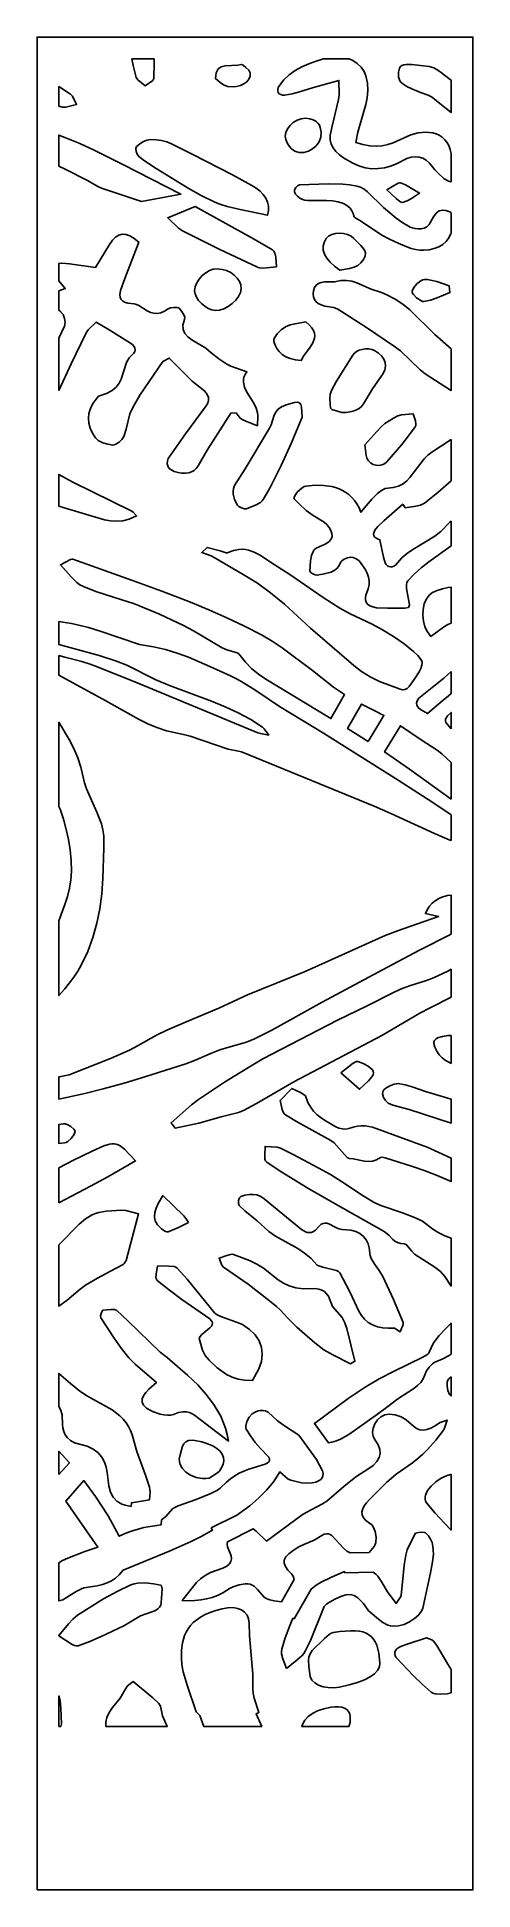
# Model space of a CAD drawing. Extents: x 0 to 400, y 0 to 1700.
import ezdxf

# ---------------------------------------------------------------- set-up
doc = ezdxf.new("R2010")
doc.units = 0
doc.layers.add('CUT', color=1, linetype='Continuous')
doc.layers.add('OUTLINE', color=7, linetype='Continuous')

msp = doc.modelspace()

# ---------------------------------------------------------------- linework, layer by layer
at = {"layer": 'CUT'}
for points in [[(92.33, 1660.89), (91.05, 1662.86), (88.22, 1673.96), (87.04, 1680), (107.43, 1680), (107.5, 1676.8), (107.1, 1662.02), (106.18, 1660.24), (99.31, 1655.38)], [(167.59, 1671.88), (169.09, 1672.74), (172.56, 1673.73), (184.15, 1674.27), (187.47, 1674.96), (189.01, 1674.24), (191.68, 1672.19), (194.28, 1669.57), (195.61, 1667.15), (195.51, 1664.19), (194.42, 1661.46), (192.49, 1659.04), (189.83, 1657.02), (186.6, 1655.49), (182.91, 1654.53), (178.9, 1654.24), (174.7, 1654.71), (171.19, 1656.08), (168.14, 1658.18), (163.89, 1661.84), (164.01, 1664.77), (164.47, 1667.19), (165.25, 1669.15), (166.3, 1670.7)], [(270.8, 1618.14), (276.74, 1642.79), (277.21, 1647.07), (276.96, 1660.19), (253.75, 1653.71), (240.75, 1649.6), (234.15, 1647.81), (227.35, 1646.72), (225.31, 1646.76), (223.62, 1647.21), (222.3, 1648.03), (221.39, 1649.16), (220.92, 1650.53), (220.91, 1652.11), (221.39, 1653.82), (222.4, 1655.63), (226.6, 1660.81), (231.47, 1665.33), (236.91, 1669.25), (242.86, 1672.62), (249.25, 1675.51), (256.01, 1677.97), (262.85, 1680), (286.54, 1680), (289.84, 1678.42), (293.89, 1675.6), (297.34, 1672.25), (300.03, 1668.49), (301.83, 1664.44), (303.35, 1657.55), (303.65, 1650.88), (302.99, 1644.38), (301.63, 1638), (294.31, 1612.76), (292.44, 1603.41), (299.06, 1601.32), (305.24, 1600.18), (311.05, 1599.89), (316.55, 1600.33), (321.79, 1601.42), (326.85, 1603.04), (343.06, 1610.27), (349.84, 1612.08), (356.64, 1612.73), (359.95, 1612.57), (363.14, 1612.06), (366.18, 1611.18), (369.04, 1609.91), (371.67, 1608.22), (374.03, 1606.1), (376.09, 1603.53), (377.81, 1600.48), (379.15, 1596.94), (380, 1593.24), (380, 1567.29), (379.79, 1567.28), (377.69, 1567.88), (375.46, 1568.89), (373.66, 1570.06), (367.78, 1575.3), (365.15, 1578.1), (360.13, 1584.43), (357.17, 1587.04), (353.99, 1588.87), (350.59, 1589.92), (346.99, 1590.19), (343.18, 1589.7), (339.19, 1588.44), (329.79, 1583.79), (324.38, 1581.67), (318.8, 1580.13), (313.07, 1579.28), (307.21, 1579.21), (301.24, 1579.99), (295.19, 1581.74), (289.08, 1584.52), (281.06, 1589.34), (277.41, 1592.06), (274.22, 1595.02), (271.64, 1598.25), (269.82, 1601.79), (268.91, 1605.65), (269.09, 1609.87)], [(332.97, 1659.79), (331.75, 1663.5), (331.64, 1667.75), (332.65, 1671.55), (333.56, 1672.99), (334.75, 1673.94), (336.64, 1674.6), (338.85, 1674.88), (343.95, 1674.69), (359.83, 1673.13), (364.07, 1671.74), (367.81, 1669.71), (371.24, 1667.24), (377.91, 1661.83), (380, 1660.36), (380, 1630.66), (361.85, 1645.05), (358.93, 1646.68), (351.86, 1649.02), (344, 1652.45), (339.47, 1654.63), (335.57, 1657.03), (334.06, 1658.35)], [(30.55, 1647.6), (32.51, 1645.74), (36.23, 1638.24), (26.28, 1635.63), (23.24, 1635.73), (20, 1636.51), (20, 1654.51)], [(260.78, 1612.78), (260.38, 1608.11), (258.79, 1603.89), (256.21, 1600.25), (252.87, 1597.33), (249, 1595.25), (244.82, 1594.15), (240.55, 1594.16), (238.45, 1594.63), (236.41, 1595.42), (233.61, 1597.35), (231.26, 1599.97), (229.41, 1602.94), (228.15, 1605.9), (227.67, 1609.18), (228.27, 1612.56), (229.81, 1615.87), (232.14, 1618.93), (235.1, 1621.59), (238.56, 1623.67), (242.36, 1625.01), (246.36, 1625.44), (250.34, 1625.05), (253.5, 1624.11), (255.94, 1622.73), (257.75, 1621.01), (259.04, 1619.05), (259.91, 1616.95)], [(39.12, 1602.21), (52.5, 1596.12), (78.83, 1583.16), (132.09, 1555.85), (95.89, 1549.27), (59.24, 1561.38), (55.84, 1562.86), (46.24, 1568.4), (25.74, 1578.81), (20, 1581.44), (20, 1610.06), (25.48, 1607.95)], [(123.38, 1602.07), (142.26, 1592.7), (179.28, 1573.65), (197.22, 1563.77), (201.14, 1561.28), (204.6, 1558.53), (207.52, 1555.5), (209.83, 1552.21), (211.45, 1548.66), (212.3, 1544.86), (212.32, 1540.81), (211.42, 1536.5), (186.53, 1541.68), (174.52, 1544.59), (168.75, 1546.37), (163.2, 1548.48), (150.67, 1554.48), (138.67, 1561.37), (109.42, 1579.4), (98.46, 1586.58), (93.39, 1590.46), (91.79, 1592.47), (90.8, 1595.06), (90.59, 1597.62), (91.33, 1599.52), (93.89, 1601.79), (97.1, 1603.8), (100.69, 1605.27), (104.37, 1605.93), (109.17, 1605.82), (114.16, 1605.09), (119.01, 1603.82)], [(349.66, 1523.96), (352.43, 1524.09), (355.13, 1524.73), (357.62, 1525.99), (359.79, 1527.95), (363.81, 1535.16), (366.33, 1538.39), (369.06, 1540.42), (372.03, 1541.28), (375.25, 1540.99), (378.75, 1539.55), (380, 1538.71), (380, 1520.26), (379.85, 1519.7), (378.02, 1515.87), (375.47, 1512.57), (372.29, 1509.82), (368.57, 1507.62), (364.41, 1505.98), (359.88, 1504.89), (355.08, 1504.38), (351.28, 1504.49), (347.36, 1505.1), (343.35, 1506.13), (339.29, 1507.5), (331.24, 1510.85), (323.54, 1514.46), (316.52, 1518.22), (296.7, 1531.33), (291.88, 1534.06), (291.11, 1535.06), (290.06, 1538.08), (288.74, 1540.67), (287.18, 1542.86), (285.41, 1544.68), (283.42, 1546.16), (281.26, 1547.35), (276.46, 1548.96), (271.17, 1549.77), (265.55, 1550.06), (248.48, 1550.11), (245.85, 1550.31), (243.53, 1550.95), (241.11, 1552.27), (238.88, 1553.99), (237.11, 1555.92), (236.1, 1557.89), (236.3, 1559.75), (237.44, 1561.85), (239.06, 1563.59), (240.69, 1564.33), (267.44, 1565.2), (280.63, 1564.91), (287.09, 1564.31), (293.44, 1563.29), (296.85, 1562.18), (300.07, 1560.36), (303.16, 1558), (318.07, 1543.61), (329.61, 1533.9), (335.67, 1529.42), (342.24, 1525.71), (344.44, 1524.87), (346.96, 1524.26)], [(332.51, 1566.28), (333.44, 1566.21), (338.06, 1564.33), (351.04, 1556.92), (343.47, 1551.83), (339.55, 1549.64), (335.31, 1548.33), (334.19, 1548.49), (332.84, 1549.22), (329.54, 1551.99), (321.09, 1559.97), (331.38, 1565.97)], [(216.04, 1504.72), (217.31, 1503.57), (218.18, 1502.01), (219.04, 1498.06), (219.88, 1489.28), (210.45, 1488.27), (205.96, 1488.11), (203.96, 1488.35), (202.18, 1488.91), (167.7, 1505.05), (133.49, 1522.21), (129.68, 1524.71), (119.9, 1534.24), (145.18, 1544.41), (198.52, 1515.02)], [(72.26, 1326.38), (70.8, 1325.85), (69.47, 1325.71), (64.96, 1326.38), (60.29, 1327.8), (56.23, 1329.8), (53.52, 1332.22), (50.78, 1336.69), (48.78, 1341.19), (47.56, 1345.71), (47.16, 1350.23), (47.6, 1354.74), (48.92, 1359.22), (51.16, 1363.65), (56.54, 1370.66), (63.87, 1373.01), (68.79, 1375.59), (72.5, 1378.72), (75.22, 1382.32), (77.21, 1386.27), (81.94, 1401.41), (84.64, 1405.76), (88.47, 1409.58), (89.63, 1411.41), (90.04, 1413.13), (89.78, 1414.76), (88.9, 1416.31), (87.47, 1417.82), (83.24, 1420.77), (66.21, 1431.52), (54.14, 1438.55), (46.76, 1431.34), (45.01, 1428.72), (31.23, 1400.12), (20, 1375.84), (20, 1423.7), (25.17, 1434.79), (25.8, 1438.07), (25.33, 1441.8), (23.86, 1445.37), (21.5, 1448.15), (20, 1449.41), (20, 1467.03), (25.9, 1469.43), (20, 1476.29), (20, 1492.28), (22.63, 1492.45), (29.82, 1491.95), (53.53, 1488.65), (66.35, 1509.61), (69.22, 1513.56), (72.1, 1516.44), (75.07, 1518.26), (78.18, 1519.03), (81.52, 1518.77), (85.14, 1517.5), (89.11, 1515.22), (93.51, 1511.95), (80.45, 1478.54), (76.59, 1467.38), (75.93, 1463.43), (76.16, 1461.48), (76.92, 1459.66), (78.29, 1458.06), (80.37, 1456.76), (83.27, 1455.85), (89.22, 1455.17), (91.41, 1454.63), (93.44, 1453.83), (101.17, 1448.73), (104.2, 1447.38), (107.26, 1446.59), (110.37, 1446.46), (113.57, 1447.06), (116.87, 1448.48), (120.31, 1450.8), (122.46, 1451.61), (125.56, 1451.92), (128.54, 1451.76), (130.34, 1451.12), (132.52, 1448.64), (134.4, 1445.85), (135.52, 1443.1), (135.37, 1440.75), (133.84, 1435.8), (134.01, 1431.59), (135.61, 1427.99), (138.33, 1424.87), (141.9, 1422.1), (154.8, 1414.69), (159.9, 1410.14), (166.79, 1404.75), (174.13, 1399.86), (177.91, 1398.07), (192.51, 1392.84), (190.91, 1390.43), (189.9, 1388.06), (189.41, 1385.71), (189.39, 1383.38), (190.47, 1378.78), (192.65, 1374.22), (198.3, 1365.03), (200.78, 1360.33), (202.35, 1355.49), (202.68, 1352.51), (202.26, 1343.44), (191.49, 1347.46), (188.12, 1349.06), (186.48, 1350.28), (182.67, 1355.13), (177.75, 1354.98), (156.11, 1321.02), (147.99, 1306.61), (146.14, 1304.29), (144.07, 1302.45), (141.75, 1301.1), (139.15, 1300.22), (136.24, 1299.82), (132.98, 1299.91), (129.36, 1300.48), (125.77, 1301.52), (123.02, 1302.9), (121.07, 1304.56), (119.87, 1306.47), (119.39, 1308.58), (119.57, 1310.83), (120.38, 1313.19), (121.77, 1315.59), (136.24, 1336.03), (155.33, 1361.53), (156.71, 1364.15), (157.44, 1366.76), (157.33, 1369.41), (156.23, 1372.13), (153.93, 1374.99), (142.41, 1384.36), (135.22, 1391.26), (121.31, 1405.5), (115.36, 1402.23), (94.36, 1371.41), (88.07, 1360.85), (85.28, 1354.24), (81.78, 1340.33), (79.59, 1333.46), (77.93, 1330.85), (75.28, 1328.29)], [(272.98, 1489.74), (268.94, 1493.44), (265.87, 1497.14), (263.77, 1500.83), (262.66, 1504.49), (262.55, 1508.11), (263.46, 1511.65), (265.38, 1515.12), (267.58, 1517.29), (270.5, 1518.84), (273.92, 1519.76), (277.61, 1520.06), (281.36, 1519.74), (284.95, 1518.8), (288.16, 1517.23), (290.77, 1515.05), (297.2, 1508.69), (299.91, 1505.47), (300.85, 1503.84), (301.4, 1502.18), (301.16, 1499.09), (299.6, 1495.85), (297.15, 1492.8), (294.22, 1490.32), (290.86, 1488.73), (286.79, 1487.71), (277.97, 1486.07)], [(165.25, 1487.41), (169.74, 1486.87), (173.93, 1485.67), (177.71, 1483.89), (180.99, 1481.61), (183.69, 1478.9), (185.71, 1475.84), (186.95, 1472.52), (187.34, 1469), (186.67, 1465.56), (184.94, 1462.05), (182.36, 1458.64), (179.11, 1455.51), (175.41, 1452.81), (171.46, 1450.73), (167.44, 1449.43), (163.57, 1449.07), (160.39, 1449.67), (157.1, 1451.06), (153.88, 1453.08), (150.89, 1455.57), (148.29, 1458.38), (146.26, 1461.35), (144.97, 1464.32), (144.58, 1467.12), (145.23, 1470.83), (146.71, 1474.49), (148.91, 1477.96), (151.65, 1481.09), (154.8, 1483.74), (158.22, 1485.78), (161.75, 1487.04)], [(260.87, 1474.93), (263.69, 1475.41), (266.74, 1475.56), (273.08, 1475.34), (278.73, 1476.61), (283.91, 1476.74), (288.74, 1475.96), (293.32, 1474.53), (306.57, 1468.74), (315.99, 1465.52), (320.5, 1463.73), (328.63, 1459.59), (335.78, 1454.85), (342.19, 1449.65), (365.06, 1426.97), (380, 1413.93), (380, 1375.67), (379.31, 1376.17), (356.05, 1390.93), (351.69, 1394.53), (333.43, 1412.05), (328.16, 1416.16), (302.4, 1433.37), (275.92, 1450.3), (272.23, 1451.86), (263.96, 1453.19), (260.59, 1454.17), (257.92, 1455.53), (255.91, 1457.24), (254.53, 1459.29), (253.74, 1461.66), (253.5, 1464.33), (253.78, 1467.28), (254.71, 1470.29), (256.27, 1472.48), (258.36, 1473.99)], [(361.11, 1477.09), (366.74, 1475.62), (378.11, 1471.85), (378.85, 1465.63), (367.11, 1460.84), (361.12, 1458.72), (354.91, 1457.24), (353.67, 1457.42), (352.04, 1458.18), (348.31, 1460.86), (345.19, 1464.12), (344.31, 1465.59), (344.13, 1466.76), (345.71, 1470.23), (348.53, 1473.67), (352.03, 1476.34), (353.86, 1477.16), (355.65, 1477.51), (358.36, 1477.47)], [(254.6, 1428.26), (254.92, 1425.93), (254.73, 1423.69), (253.16, 1419.42), (250.5, 1415.34), (244.47, 1407.35), (242.38, 1403.25), (237.03, 1403.81), (232.36, 1404.96), (228.35, 1406.64), (224.99, 1408.8), (222.24, 1411.36), (220.07, 1414.25), (218.48, 1417.41), (217.42, 1420.78), (217.39, 1422.4), (217.96, 1424.15), (220.46, 1427.79), (224.11, 1431.26), (228.1, 1434.12), (232.12, 1435.86), (236.8, 1436.97), (246.61, 1438.71), (249.77, 1435.9), (252.1, 1433.23), (253.68, 1430.69)], [(319.65, 1398.13), (319.11, 1394.8), (317.72, 1391.44), (307.7, 1377.32), (299.45, 1363.4), (297.59, 1361.16), (295.44, 1359.31), (292.99, 1357.84), (290.21, 1356.74), (287.05, 1356.02), (283.51, 1355.65), (279.55, 1355.65), (270.57, 1358.39), (269.39, 1359.43), (268.64, 1368.09), (269.08, 1372.35), (270.41, 1376.32), (274.89, 1384.43), (289.83, 1408.22), (291.24, 1409.94), (293.26, 1411.4), (295.72, 1412.58), (298.48, 1413.42), (301.39, 1413.88), (304.31, 1413.92), (307.08, 1413.48), (309.55, 1412.53), (313.3, 1410.12), (316.18, 1407.43), (318.19, 1404.5), (319.35, 1401.38)], [(214.8, 1344.08), (217.64, 1353.13), (219.04, 1355.99), (221.13, 1358.61), (224.18, 1360.87), (228.48, 1362.68), (236.39, 1364.85), (238.95, 1365.02), (240.76, 1364.41), (241.95, 1362.88), (242.67, 1360.29), (243.21, 1351.4), (233.08, 1326.95), (223.98, 1307.03), (213.48, 1286.07), (207.63, 1275.77), (206.54, 1274.37), (205.04, 1273.1), (201.18, 1270.87), (192.16, 1267.29), (190.27, 1267.28), (187.73, 1268.03), (185.31, 1269.22), (183.82, 1270.58), (181.29, 1275.57), (179.93, 1280.61), (179.86, 1283.18), (180.29, 1285.83), (181.28, 1288.55), (190.93, 1303.74), (213.37, 1341.25)], [(311.65, 1338.23), (315.88, 1342.43), (319.26, 1345.3), (322.98, 1347.97), (326.98, 1350.38), (331.19, 1352.45), (334.35, 1353.38), (345.24, 1354.26), (347.16, 1347.86), (347.7, 1344.85), (347.56, 1343.52), (347.04, 1342.36), (341.01, 1334.14), (334.59, 1326.07), (320.95, 1310.24), (318.85, 1308.48), (316.42, 1307.4), (313.79, 1306.96), (311.1, 1307.15), (308.51, 1307.93), (306.14, 1309.27), (304.15, 1311.15), (302.68, 1313.53), (301.91, 1316.01), (300.82, 1325.85)], [(251.12, 1208.73), (250.33, 1209.88), (250.89, 1219.52), (251.81, 1224.21), (253.62, 1228.61), (254.66, 1229.89), (256.16, 1230.99), (264.27, 1234.76), (267.88, 1236.97), (269.82, 1239.3), (270.7, 1241.89), (270.63, 1244.63), (269.74, 1247.42), (268.15, 1250.14), (265.98, 1252.69), (263.36, 1254.94), (253.47, 1260.97), (247.06, 1265.75), (241.19, 1270.98), (235.87, 1276.47), (235.76, 1277.37), (237.52, 1280.65), (239.11, 1282.63), (242.99, 1286.24), (245.01, 1287.49), (246.88, 1288.08), (255.13, 1288.75), (263, 1288.64), (270.38, 1287.62), (273.87, 1286.72), (277.21, 1285.54), (280.38, 1284.07), (283.38, 1282.28), (286.2, 1280.16), (288.83, 1277.69), (291.25, 1274.85), (293.46, 1271.63), (295.44, 1268.01), (297.19, 1263.97), (307.21, 1275.96), (312.53, 1281.22), (315.23, 1283.49), (318.09, 1285.25), (319.54, 1285.79), (326.9, 1286.66), (331.79, 1288.1), (335.83, 1290.2), (339.22, 1292.82), (342.12, 1295.82), (355.31, 1313.06), (358.49, 1316.4), (362.18, 1319.21), (380, 1330.76), (380, 1292.87), (367.67, 1282.28), (355.45, 1272.35), (353.85, 1271.37), (351.95, 1270.61), (347.51, 1269.59), (337.94, 1268.06), (335.59, 1271.37), (318.23, 1256.21), (312.79, 1250.93), (310.08, 1247.51), (309.24, 1245.77), (308.89, 1244.08), (309.13, 1242.49), (310.08, 1241.06), (311.83, 1239.82), (314.49, 1238.84), (317.82, 1222.73), (319.37, 1217.75), (320.27, 1216.04), (321.46, 1214.83), (322.85, 1214.11), (324.36, 1213.85), (325.92, 1214.02), (327.44, 1214.59), (328.85, 1215.55), (334.75, 1222.08), (340.28, 1226.65), (346.36, 1230.76), (365.01, 1242.2), (370.4, 1246.35), (378.84, 1254.92), (380, 1255.72), (380, 1233.07), (359.38, 1218.47), (352.48, 1212.96), (346.03, 1207.15), (340.22, 1201), (339.36, 1199.55), (338.96, 1197.85), (339.17, 1193.94), (341.71, 1179.06), (341.21, 1177.17), (340.74, 1176.77), (337.41, 1176.16), (334.42, 1176.07), (321.59, 1176), (311.61, 1176.47), (308.03, 1177.13), (305.31, 1178.27), (303.36, 1179.8), (302.12, 1181.62), (301.49, 1183.64), (301.4, 1185.75), (301.77, 1187.86), (303.95, 1193.75), (304.64, 1197.48), (304.64, 1201.08), (304.04, 1204.58), (302.89, 1207.99), (301.28, 1211.33), (296.95, 1217.87), (295.17, 1219.67), (292.8, 1221.31), (290.22, 1222.47), (287.83, 1222.83), (284.92, 1222.21), (281.93, 1220.91), (279.46, 1219.21), (278.13, 1217.38), (276.79, 1214.41), (274.88, 1212.13), (272.5, 1210.42), (269.76, 1209.15), (263.57, 1207.5), (257.11, 1206.21), (255.31, 1206.45), (253.05, 1207.43)], [(86.97, 1265.02), (88.24, 1264.18), (91.33, 1260.84), (84.51, 1257.54), (78.61, 1256.17), (72.88, 1255.77), (67.3, 1256.17), (61.84, 1257.17), (23.84, 1268.23), (20, 1269.48), (20, 1298.69), (32.93, 1291.55)], [(178.43, 1228.27), (181.89, 1229.29), (185.16, 1229.86), (188.26, 1230.03), (191.2, 1229.84), (194, 1229.33), (199.24, 1227.52), (204.09, 1224.95), (217.49, 1215.98), (232.95, 1206.19), (262.7, 1185.84), (277.79, 1176.04), (287.41, 1170.79), (307.61, 1161.34), (317.15, 1156.14), (327.16, 1149.94), (336.88, 1143.43), (345.59, 1136.4), (349.35, 1132.64), (352.6, 1128.68), (353.39, 1126.52), (353.19, 1123.85), (352.17, 1120.8), (350.53, 1117.49), (346.11, 1110.62), (341.45, 1104.27), (339.56, 1102.37), (337.51, 1101.42), (335.35, 1101.21), (333.09, 1101.58), (314.32, 1108.59), (305.72, 1112.89), (297.86, 1117.85), (290.55, 1123.31), (250.93, 1157.59), (227.09, 1179.66), (214.36, 1190.21), (202.18, 1198.8), (189.23, 1206.89), (162.5, 1222.65), (159.88, 1223.97), (151.09, 1227.08), (156.16, 1231.73), (167.9, 1228.54), (173.48, 1226.69), (174.77, 1226.76)], [(169.88, 1139.49), (143.61, 1155.2), (134.51, 1160.14), (112.45, 1170.47), (89.4, 1179.84), (77.7, 1183.8), (53.81, 1191.19), (42.54, 1195.75), (39.33, 1197.56), (36.41, 1199.71), (31.21, 1204.75), (21.46, 1215.63), (30.73, 1220.64), (31.93, 1220.95), (32.89, 1220.87), (87.67, 1201.48), (114.51, 1191.61), (140.88, 1181.48), (157.75, 1174.56), (174.24, 1167.24), (190.32, 1159.58), (205.97, 1151.59), (215.77, 1145.82), (225, 1139.47), (252.62, 1118.71), (272.11, 1103.64), (282.18, 1096.66), (269.59, 1074.65), (209.92, 1110.79), (203.1, 1115.57), (196.78, 1120.76), (191.13, 1126.51), (185.19, 1134.08), (183.54, 1135), (174.27, 1137.77)], [(354.22, 1174.91), (355.36, 1179.97), (357.34, 1184.54), (360.15, 1188.38), (362.95, 1190.43), (367.03, 1192.28), (371.95, 1193.83), (377.3, 1194.98), (380, 1195.31), (380, 1162.36), (377.07, 1160.99), (373.05, 1158.52), (361.27, 1150.1), (358.15, 1154.22), (355.89, 1158.99), (354.48, 1164.18), (353.93, 1169.57)], [(331.26, 1018.21), (363.24, 997.64), (380, 986.37), (380, 962.96), (378.08, 963.43), (364.66, 969.25), (324.69, 987.77), (309.33, 994.33), (187.6, 1044.12), (184.72, 1044.96), (175.41, 1046.65), (152.2, 1054.72), (140.44, 1058.49), (134.43, 1060.07), (118.78, 1063.52), (109.92, 1066.4), (101.59, 1069.87), (93.66, 1073.78), (63.18, 1091.11), (20, 1114.53), (20, 1132.49), (25.57, 1131.14), (41.12, 1127), (48.64, 1124.64), (55.95, 1122), (93.51, 1106.99), (202.58, 1061.65), (204.92, 1060.92), (212.61, 1059.63), (208.51, 1065.28), (206.78, 1066.88), (196.11, 1073.95), (184.68, 1080.13), (172.63, 1085.63), (160.14, 1090.67), (121.65, 1105.02), (109.05, 1110.26), (82.32, 1123.72), (72.92, 1127.5), (57.02, 1132.48), (20, 1142.61), (20, 1163.65), (23.8, 1163.16), (31.71, 1161.81), (39.49, 1160.13), (47.07, 1158.15), (58.07, 1154.81), (94.09, 1142.53), (106.97, 1140.52), (118.01, 1137.97), (128.61, 1134.77), (138.84, 1131.06), (158.5, 1122.64), (177.62, 1113.79), (183.71, 1110.79), (189.56, 1107.51), (200.75, 1100.39), (222.63, 1085.71), (263, 1061.29)], [(372.52, 1091.74), (358.27, 1079.33), (351.98, 1083.08), (349.88, 1084.95), (348.6, 1086.88), (348.22, 1088.91), (348.81, 1091.08), (350.47, 1093.44), (353.26, 1096.02), (373.16, 1111.92), (380, 1117.9), (380, 1097.57), (377.5, 1095.73)], [(303.85, 1053.83), (284.94, 1065.46), (297.84, 1088.03), (310.71, 1081.65), (318.26, 1077.59)], [(59.43, 914.03), (57.48, 900.05), (54.73, 887.01), (51.12, 873.97), (46.48, 861.08), (40.61, 848.49), (37.42, 842.95), (33.81, 837.49), (25.58, 826.79), (20, 820.53), (20, 889), (25.51, 904.03), (27.84, 911.53), (29.72, 919.13), (30.99, 926.86), (31.51, 934.78), (31.27, 944.62), (30.36, 954.26), (28.84, 963.74), (26.74, 973.09), (24.13, 982.33), (21.06, 991.49), (20, 994.12), (20, 1071.36), (29.56, 1055.61), (33.78, 1047.32), (37.39, 1038.83), (40.3, 1030.12), (43.65, 1015.65), (45.42, 1010.23), (54.77, 988.86), (59.08, 978.11), (60.47, 972.77), (61.21, 967.27), (61.36, 956.14), (60.44, 928.06)], [(380, 1065.27), (375.18, 1071.18), (374.74, 1072.45), (374.93, 1074.1), (375.58, 1075.78), (376.56, 1077.16), (380, 1080.37)], [(380, 1000.92), (341.66, 1028.42), (318.88, 1044.1), (333.45, 1068.13), (353.42, 1054.55), (367.22, 1045.65), (371.36, 1042.38), (380, 1034.49)], [(136.64, 757.91), (99.05, 746.01), (79.94, 740.34), (60.59, 735), (43.99, 730.83), (27.14, 727.03), (20, 725.6), (20, 746.11), (21.9, 746.29), (29.52, 747.71), (67.54, 762.94), (84.76, 770.53), (92.94, 774.69), (109.76, 784.35), (119.08, 788.98), (138.22, 797.18), (157.44, 804.93), (166.87, 808.99), (193.26, 821.31), (246.17, 842.57), (301.14, 867.54), (319.38, 875.54), (330.87, 880.09), (368.53, 893.19), (356.35, 895.81), (358.05, 899.35), (360.13, 902.48), (362.6, 905.21), (365.48, 907.55), (368.77, 909.5), (372.47, 911.07), (376.61, 912.26), (380, 912.78), (380, 877.05), (351.1, 862.28), (321.45, 846.65), (261.6, 814.52), (215.41, 788.97), (199.55, 780.75), (192.1, 777.77), (175.86, 773.38), (167.84, 770.92), (160.01, 767.77), (144.6, 760.89)], [(207.33, 762.39), (275.64, 798.04), (302.97, 811.13), (325.72, 822.85), (333.59, 826.39), (341.76, 829.55), (357.24, 834.36), (363.95, 836.96), (377, 843.09), (380, 844.65), (380, 819.18), (360.7, 809.41), (351.29, 804.29), (316.38, 783.8), (235.7, 741.35), (201.24, 721.56), (189.49, 715.13), (184.75, 713.18), (168.87, 709.23), (148.59, 703.43), (126.7, 698.99), (123.07, 703.91), (141.6, 720.31), (148.23, 725.35), (171.99, 741.24), (196.4, 756.24)], [(380, 758.37), (378.35, 759.07), (374.93, 761.03), (371.82, 763.37), (369.1, 766.18), (366.83, 769.57), (365.04, 773.2), (364.14, 776.54), (364.22, 778.05), (364.75, 779.42), (365.82, 780.63), (367.51, 781.66), (371.96, 783.11), (377.07, 783.83), (380, 783.79)], [(278.88, 749.79), (290.1, 758.42), (293.21, 760.16), (294.26, 760.23), (299.15, 758.35), (303.87, 755.74), (307.4, 752.74), (308.41, 751.19), (308.75, 749.67), (308.35, 747.85), (307.34, 746.01), (304.02, 742.23), (295.9, 734.59)], [(272.56, 685.42), (269.57, 687.63), (238.16, 705), (227.88, 711.06), (226.82, 711.96), (226.02, 713.14), (224.96, 716.18), (222.95, 724.19), (233.65, 735.33), (241.78, 731.59), (245.24, 729.59), (246.4, 728.48), (248.58, 722.56), (250.84, 718.37), (253.73, 714.61), (257.14, 711.21), (260.99, 708.11), (265.18, 705.26), (274.25, 700.01), (276.93, 698.94), (280.15, 698.26), (283.41, 698.11), (286.17, 698.64), (290.15, 699.96), (293.92, 700.75), (297.54, 701.07), (301.03, 700.96), (304.44, 700.49), (307.8, 699.69), (357.85, 681.34), (368.69, 676.71), (380, 671.49), (380, 649.86), (367.26, 655.39), (356.02, 659.7), (344.45, 663.66), (319.45, 671.77), (316.27, 672.25), (315.24, 672), (311.45, 669.85), (307.75, 668.73), (304.13, 668.42), (300.56, 668.69), (290.02, 670.77), (286.5, 671.15), (284.69, 671.86), (275.14, 682.82)], [(331.4, 739.76), (337.85, 738.58), (344.08, 736.76), (356.34, 732.62), (380, 725.49), (380, 703.66), (341.36, 715.99), (326.53, 719.98), (322.26, 721.96), (319.82, 724.17), (317.99, 727.17), (317.13, 730.33), (317.17, 731.78), (317.58, 733.03), (318.51, 734.25), (319.91, 735.49), (323.64, 737.76), (327.8, 739.35), (329.73, 739.74)], [(24.38, 702.87), (25.89, 702.78), (27.59, 702.29), (31.09, 700.43), (33.86, 698.01), (34.66, 696.81), (34.9, 695.72), (33.81, 692.73), (31.38, 689.48), (28.26, 686.77), (26.66, 685.87), (25.14, 685.4), (20, 684.71), (20, 702.39)], [(74.53, 683.64), (76.39, 682.64), (80.3, 679.56), (90.39, 668.83), (64.98, 654.29), (49.09, 645.6), (20, 630.54), (20, 662.48), (33.6, 669.69), (50.52, 677.94), (61.14, 682.59), (66.39, 684.22), (68.64, 684.56), (70.71, 684.59), (72.65, 684.28)], [(347.89, 616.47), (353.64, 613.65), (363.28, 606.12), (368.63, 602.79), (374.35, 600.05), (380, 597.93), (380, 554.05), (374.08, 562.93), (370.2, 567.28), (365.03, 571.42), (346.46, 583.33), (343.78, 586.08), (339.12, 591.96), (337.34, 592.69), (333.73, 593.07), (330.79, 594.01), (328.37, 595.38), (326.31, 597.05), (322.66, 600.75), (318.58, 604.08), (304.53, 612.2), (275.83, 628.17), (248.59, 643.88), (223.12, 659.54), (210.8, 667.82), (209.76, 668.93), (209.16, 670.39), (208.89, 674.07), (209.29, 682.2), (220.34, 681.48), (223.38, 680.55), (235.13, 674.71), (258.08, 662.64), (269.17, 656.33), (279.35, 649.98), (299.12, 636.86), (309.32, 630.7), (315.41, 627.91), (335.39, 621.32)], [(138.9, 612.3), (129.89, 607.8), (120.45, 603.91), (119.05, 603.9), (117.3, 604.5), (114.06, 606.47), (110.47, 610.14), (108.41, 613.9), (107.66, 617.72), (107.98, 621.57), (109.16, 625.45), (110.96, 629.33), (115.5, 637.03), (134.66, 618.56), (137.59, 614.76)], [(296.27, 602.21), (299.45, 599.64), (301.96, 596.51), (303.78, 592.95), (304.87, 589.06), (305.59, 582.06), (306.58, 579.24), (309.87, 573.74), (313.85, 568.28), (317.28, 562.69), (326.97, 541.79), (335.92, 520.7), (336.03, 518.81), (333.27, 512.07), (327.95, 515.57), (322.42, 515.28), (317.21, 515.68), (312.37, 516.74), (307.95, 518.43), (303.99, 520.72), (300.55, 523.59), (297.67, 527.01), (295.41, 530.94), (286.94, 548.72), (277.92, 566.34), (276.7, 567.43), (274.7, 568.22), (262.12, 571.43), (258.51, 572.58), (257.11, 573.36), (251.29, 579.7), (245.57, 584.32), (239.2, 588.41), (218.95, 599.82), (212.72, 604.09), (202.02, 613.82), (190.74, 623.04), (185.44, 627.88), (184.77, 629.78), (185.01, 632.43), (185.89, 634.89), (187.15, 636.25), (190.74, 637.33), (194.64, 638.02), (198.44, 638.18), (201.73, 637.65), (205.31, 636.08), (208.52, 633.96), (242.65, 606.08), (246.25, 603.89), (248.13, 603.28), (250.03, 603.07), (251.92, 603.32), (253.78, 604.06), (255.59, 605.36), (259.09, 609.32), (260.8, 610.72), (262.49, 611.55), (264.18, 611.85), (265.9, 611.71), (267.66, 611.19), (274.03, 607.87), (276.87, 606.65), (279.87, 605.82), (287.96, 605.29), (292.43, 604.13)], [(20, 592.02), (38.79, 610.98), (44.43, 615.64), (50.69, 619.47), (53.59, 620.68), (56.74, 621.61), (63.57, 622.81), (77.68, 623.7), (81.6, 623.43), (93.16, 620.23), (81.7, 577.61), (80.67, 575.6), (79.85, 574.67), (78.88, 573.93), (67.38, 567.58), (55.62, 561.35), (44.49, 554.73), (39.44, 551.12), (27.66, 541.01), (20, 535.46)], [(169.58, 573.23), (166.99, 579.7), (174.25, 582.22), (177.62, 583.14), (179.06, 583.26), (180.28, 583.07), (195, 577.52), (201.81, 574.2), (207.87, 570.33), (221.41, 559.86), (226.22, 556.85), (231.48, 554.36), (237.36, 552.57), (244.05, 551.65), (255.3, 551.81), (258.5, 551.33), (261.31, 550.36), (263.73, 548.92), (265.76, 547.05), (267.41, 544.78), (271.15, 535.41), (279.84, 525.12), (282.5, 520.32), (284.32, 515.2), (291.64, 485.01), (287.62, 482.84), (271.44, 490.87), (263.19, 495.57), (255.04, 501.97), (238.53, 516.44), (229.76, 524.84), (223.25, 531.95), (219.69, 535.31), (213.38, 540.53), (193.59, 555.69), (171.06, 571.54)], [(148.72, 505.88), (149.31, 507.6), (151.32, 509.71), (158.62, 515.62), (159.98, 517.15), (160.76, 518.58), (160.97, 519.94), (160.64, 521.26), (158.41, 523.9), (132.98, 541.81), (121.5, 550.4), (110.32, 559.27), (109.5, 560.33), (109.13, 561.7), (109.3, 565.09), (110.6, 572.55), (121.05, 572.36), (125.7, 571.94), (127.47, 571.41), (128.71, 570.58), (137.61, 560.46), (162.85, 529.5), (165.34, 527.53), (168.6, 525.98), (185.59, 520.03), (188.58, 518.67), (195.06, 514.31), (200.13, 509.32), (203.75, 503.79), (205.94, 497.81), (206.66, 491.48), (205.91, 484.88), (203.66, 478.11), (197.82, 467.55), (190.74, 467.69), (184.48, 468.74), (178.93, 470.55), (173.98, 472.98), (169.51, 475.9), (165.41, 479.17), (157.85, 486.17), (154.42, 490.44), (151.95, 495.35)], [(125.22, 436.33), (122.73, 435.68), (119.73, 435.56), (116.39, 435.91), (112.87, 436.66), (106, 439.01), (100.49, 442.02), (97.63, 444.74), (96.35, 447.56), (96.42, 450.46), (97.63, 453.42), (99.77, 456.43), (102.6, 459.47), (109.48, 465.57), (89.94, 482.25), (84.23, 488.26), (77.26, 497.07), (70.78, 506.18), (58.52, 524.8), (58.22, 526.61), (58.73, 528.94), (59.62, 530.97), (60.48, 531.9), (67.75, 532.66), (71.02, 532.5), (73.21, 531.64), (83.4, 522.22), (112.89, 493.54), (119.27, 488.61), (138.5, 472.02), (147.42, 463.41), (155.55, 454.4), (162.66, 444.88), (168.52, 434.68), (170.91, 429.3), (172.9, 423.69), (174.46, 417.85), (175.55, 411.76), (144.57, 435.46), (142.34, 436.97), (139.9, 438.13), (137.11, 438.79), (133.82, 438.81), (129.9, 438.04)], [(352.03, 465.6), (349.08, 462.7), (345.69, 460.12), (331.15, 450.6), (321.95, 443.5), (312.42, 436.59), (285.98, 417.95), (278.6, 413.63), (274.66, 411.97), (270.49, 410.79), (267.38, 410.36), (254.49, 427.96), (285.55, 450.89), (301.07, 461.32), (313.88, 468.8), (327.23, 475.65), (354.11, 488.88), (357.63, 491.01), (359.07, 492.26), (359.9, 493.53), (361.54, 497.52), (363.61, 501.31), (368.82, 508.43), (375.04, 515.12), (380, 520.04), (380, 491.7), (378.09, 490.44), (372.45, 487.35), (364.53, 483.82), (362.86, 482.66), (359.78, 479.65), (357.36, 476.2), (354.37, 468.94)], [(80.84, 353.08), (77.9, 354.08), (73.15, 356.73), (69.73, 360.33), (67.41, 364.99), (65.94, 370.82), (64.49, 382.99), (63.45, 387.92), (61.8, 392.62), (59.38, 396.98), (56.02, 400.9), (51.57, 404.28), (45.86, 407.01), (34.33, 410.3), (30.77, 412.23), (27.99, 414.66), (25.92, 417.49), (24.49, 420.59), (23.63, 423.87), (23.27, 427.19), (23.14, 435.97), (21.67, 440.78), (20, 443.65), (20, 473.96), (30.63, 464.54), (39.22, 457.62), (46.23, 453.01), (68.79, 440.41), (76.04, 434.95), (79.07, 431.93), (81.72, 428.71), (83.97, 425.27), (85.85, 421.61), (87.35, 417.71), (91.59, 402.37), (99.65, 380.48), (103.3, 369.45), (103.9, 365.17), (103.3, 357.97), (86.54, 355.28), (86.22, 351.94)], [(376.94, 458.08), (376.26, 462.16), (376.36, 466.1), (376.76, 467.24), (377.61, 468.49), (380, 470.77), (380, 453.08), (379.65, 453.3), (378.51, 454.59)], [(65.16, 343.11), (75.41, 324.48), (81.36, 327.25), (87.66, 329.4), (97.96, 332.41), (113.76, 335.08), (114.17, 339.45), (118.07, 342.53), (124.25, 349.59), (126.54, 351.02), (129.37, 352.3), (146.01, 358.17), (159.41, 363.78), (165.52, 366.91), (168.09, 368.68), (173.72, 374.2), (177.45, 377.29), (181.38, 379.98), (185.51, 382.3), (189.83, 384.32), (194.34, 386.07), (209.2, 390.61), (211.21, 391.55), (212.65, 392.65), (213.39, 393.95), (213.33, 395.52), (212.35, 397.41), (205.03, 405.03), (200.12, 410.67), (195.73, 416.59), (192.02, 422.78), (191.57, 424.22), (191.54, 425.93), (192.53, 429.81), (194.62, 433.65), (197.43, 436.7), (200.71, 438.68), (202.76, 439.45), (204.98, 439.93), (207.32, 439.98), (209.69, 439.49), (212.04, 438.35), (220.39, 430.86), (227.15, 425.91), (240.14, 417.28), (256.57, 394.83), (261.81, 384.45), (262.41, 382.14), (262.35, 380.06), (261.65, 378.22), (260.3, 376.63), (258.31, 375.3), (255.69, 374.25), (252.44, 373.48), (247.53, 373.14), (242.53, 373.6), (232.92, 375.82), (230.34, 377), (222.7, 383.53), (217.14, 374.71), (210.65, 366.67), (203.36, 359.31), (195.41, 352.53), (183.47, 343.94), (159.9, 332.14), (160.92, 330.07), (150.66, 324.41), (141.36, 319.81), (122.08, 311.26), (79.15, 293.46), (75.49, 289.16), (72.12, 286.11), (68.39, 283.66), (64.33, 281.74), (59.96, 280.26), (55.31, 279.13), (42.95, 277.1), (40.65, 276.24), (36, 273.72), (23.79, 266.11), (20, 265.22), (20, 300.21), (23.35, 302.12), (28.33, 304.44), (43.72, 310.62), (55.63, 314.37), (26.43, 356.82), (42.92, 375.65), (53.69, 361)], [(369.88, 428.76), (376.39, 431.1), (373.96, 423.7), (372.89, 421.82), (365.92, 412.7), (358.25, 403.97), (354, 399.78), (349.41, 395.74), (344.4, 391.85), (329.53, 381.44), (320.8, 373.97), (312.58, 366.02), (304.7, 357.92), (302.23, 355.13), (300.23, 352.34), (298.83, 349.55), (298.16, 346.79), (298.35, 344.07), (299.53, 341.41), (301.82, 338.84), (307.09, 335.02), (308.48, 333.25), (310.33, 328.79), (311.06, 323.73), (310.82, 318.79), (310.29, 316.96), (309.29, 315.11), (304.67, 309.61), (287.26, 309.16), (284.4, 310.9), (281.26, 313.54), (270.37, 325.1), (268.95, 326.08), (267.4, 326.7), (265.64, 326.85), (263.6, 326.41), (261.23, 325.28), (254.41, 320.89), (244.81, 317.09), (240.23, 314.89), (234.9, 311.52), (230.92, 308.43), (228.25, 305.52), (226.87, 302.68), (226.75, 299.8), (227.84, 296.79), (230.11, 293.52), (233.52, 289.9), (234.95, 287.9), (235.79, 284.73), (224.25, 264.48), (217.55, 265.13), (213.65, 266.03), (210.32, 267.26), (207.97, 268.79), (202.32, 275.61), (199.27, 278.63), (197.5, 279.74), (195.48, 280.49), (193.36, 280.78), (190.88, 280.75), (185.35, 279.85), (179.82, 278.06), (177.34, 276.92), (170.39, 272.69), (165.53, 270.28), (160.6, 268.39), (155.55, 266.98), (150.34, 266.02), (144.91, 265.47), (139.24, 265.3), (133.26, 265.45), (146.3, 281.97), (149.96, 285.49), (154.22, 288.64), (159.29, 291.37), (170.35, 295.36), (174.02, 297.2), (176.52, 299.17), (177.96, 301.34), (178.47, 303.75), (178.17, 306.44), (174.9, 314.83), (174.54, 317.11), (174.7, 319.44), (198.28, 331.24), (201.03, 329.06), (210.45, 320.09), (243.4, 344.3), (246.84, 346.44), (262.05, 354.23), (265.79, 356.61), (281.4, 370.09), (289.35, 376.57), (293.53, 379.56), (303.68, 385.95), (308.29, 389.52), (311.72, 393.09), (313.94, 396.7), (314.93, 400.4), (314.67, 404.23), (313.13, 408.26), (310.27, 412.53), (308.47, 415.93), (307.91, 419.78), (308.47, 423.79), (310, 427.68), (312.37, 431.18), (315.45, 434), (317.21, 435.07), (319.1, 435.87), (321.1, 436.36), (323.19, 436.5), (328.69, 435.79), (334.08, 434.01), (338.82, 431.44), (345.33, 425.36), (348.3, 423.36), (351.35, 422.24), (354.5, 421.96), (357.78, 422.45), (361.2, 423.67), (364.81, 425.56)], [(166.99, 383.95), (164.8, 381.94), (158.04, 377.76), (154.83, 377.46), (151.72, 377.51), (145.91, 378.51), (140.78, 380.56), (136.5, 383.45), (133.25, 386.98), (131.17, 390.93), (130.44, 395.09), (131.22, 399.26), (133.56, 407.19), (134.68, 409.4), (136.38, 411.14), (138.92, 412.24), (142.54, 412.54), (144.84, 412.35), (151.18, 411.04), (154.76, 410), (161.39, 407.32), (165.07, 405.1), (167.92, 402.58), (169.94, 399.81), (171.11, 396.84), (171.41, 393.72), (170.83, 390.5), (169.37, 387.23)], [(20, 381.05), (20, 402.49), (29.63, 391.94)], [(358.41, 366.35), (361.62, 370.52), (365.84, 374.44), (370.86, 377.8), (376.43, 380.32), (379.35, 381.17), (380, 381.28), (380, 330.12), (373.81, 336.46), (365.35, 345.76), (357.27, 355.32), (356.41, 356.78), (356.01, 358.45), (356.04, 360.27), (356.47, 362.23)], [(228.8, 203.28), (225.53, 212.08), (224.38, 216.49), (224.28, 218.69), (224.62, 220.89), (227.82, 231.34), (231.65, 241.79), (234.73, 249.28), (235.83, 248.64), (251.44, 276.06), (256.22, 279.59), (260.57, 282.25), (270.09, 287.04), (282.15, 292.04), (282.18, 291.01), (308.35, 291.69), (310.77, 289.84), (312.68, 287.83), (315.85, 283.24), (321.54, 273.49), (329.47, 262.83), (333.68, 269.15), (334.08, 270.3), (336.9, 297.91), (338.35, 307.12), (339.78, 312.16), (341.96, 317.21), (347.36, 327.22), (348.78, 327.79), (351.58, 328.18), (355.74, 327.99), (356.53, 327.63), (359.21, 324.87), (361.18, 321.87), (362.53, 318.67), (363.34, 315.3), (363.67, 308.22), (362.85, 300.9), (360.98, 290.81), (354.01, 258.41), (353.09, 256.39), (350.28, 252.48), (346.42, 248.91), (341.82, 245.88), (336.77, 243.57), (331.59, 242.18), (326.57, 241.9), (324.21, 242.24), (322.02, 242.93), (317.42, 245.35), (313.28, 248.32), (305.53, 254.85), (304.28, 256.13), (299.54, 262.94), (294.41, 268.15), (291.01, 270.16), (287.4, 271.01), (283.37, 270.71), (278.73, 269.28), (273.27, 266.72), (266.78, 263.05), (265.57, 262.17), (263.58, 259.93), (250.9, 228.87), (246.12, 219.02), (244.75, 216.92), (242.97, 214.89), (238.55, 210.97)], [(58.98, 232.51), (48.47, 227.93), (37.71, 223.98), (36.08, 223.84), (34.23, 224.33), (32.19, 225.31), (20, 233.22), (20, 233.39), (29.01, 244.18), (32.94, 248.51), (37.24, 251.99), (61.09, 266.97), (73.4, 273.86), (86.07, 280), (89.04, 281), (92.32, 281.57), (99.46, 281.69), (106.74, 280.84), (113.44, 279.49), (114.21, 278.92), (114.7, 276.15), (114.03, 263.3), (113.44, 261.13), (112.33, 259.32), (110.75, 257.81), (108.71, 256.53), (106.24, 255.42), (100.15, 253.46), (94.89, 251.36), (79.57, 242.42)], [(206.23, 150), (153.01, 150), (149.31, 159.91), (146.02, 163.54), (137.61, 187.87), (134.12, 200.2), (132.98, 206.48), (132.4, 212.86), (132.45, 219.92), (133.32, 226.81), (135.28, 233.42), (136.73, 236.57), (138.55, 239.61), (140.76, 242.52), (143.4, 245.29), (146.49, 247.9), (150.06, 250.33), (154.14, 252.57), (158.76, 254.61), (163.96, 256.43), (169.75, 258.02), (175.04, 258.92), (179.82, 259.01), (184.03, 258.32), (187.61, 256.91), (190.51, 254.82), (192.66, 252.09), (194.02, 248.76), (194.53, 244.89), (195.02, 233.12), (198.05, 198.07), (197.88, 184.85), (198.23, 180.55), (199.22, 176.01), (203.56, 162.78), (200.99, 161.71)], [(277.74, 237.03), (287.59, 237.88), (291.82, 237.83), (295.62, 237.43), (298.99, 236.7), (301.98, 235.61), (304.59, 234.16), (306.85, 232.34), (308.77, 230.13), (310.39, 227.53), (311.72, 224.53), (313.57, 217.28), (314.51, 208.29), (314.1, 204.73), (312.5, 201.4), (309.7, 198.3), (305.7, 195.42), (300.49, 192.77), (294.07, 190.35), (286.44, 188.16), (277.58, 186.19), (272.25, 185.54), (267.19, 185.64), (262.52, 186.45), (258.39, 187.92), (254.93, 189.98), (252.27, 192.59), (250.54, 195.68), (249.34, 204.97), (249.01, 210.78), (249.44, 213.69), (250.54, 216.63), (252.53, 219.58), (263.88, 230.7), (267.95, 234.26), (270, 235.47), (272.07, 236.15)], [(329.37, 213.62), (328.61, 215.12), (328.28, 216.65), (328.43, 218.17), (329.08, 219.67), (330.28, 221.1), (332.08, 222.44), (334.5, 223.65), (339.58, 225.57), (357.48, 231.17), (362.3, 229.34), (363.92, 228.21), (366.96, 224.22), (376.86, 207.19), (380, 202.26), (380, 180.85), (376.33, 179.89), (370.68, 179.48), (365.45, 180.01), (363.33, 180.66), (361.72, 181.57), (353.39, 188.75), (345.56, 196.37)], [(69.31, 167.4), (76.27, 176), (82.59, 186.96), (88.08, 191.12), (106.22, 176.3), (111.79, 171.1), (113.28, 168.66), (115.22, 159.63), (119.49, 150), (63.17, 150), (63.04, 154.04), (64.02, 158.23), (66.11, 162.65)], [(21.89, 150), (20, 150), (20, 178.01), (21.17, 173.63), (21.87, 166.66), (22.43, 152.42)], [(263.19, 166.3), (269.75, 167.73), (273.39, 168.15), (276.71, 168.12), (279.66, 167.66), (282.2, 166.76), (284.29, 165.43), (285.9, 163.67), (286.97, 161.49), (287.47, 158.89), (287.25, 153.72), (286.24, 150), (242.87, 150), (243.45, 151.88), (245.65, 155.72), (248.73, 159.09), (252.68, 161.98), (257.5, 164.38)]]:
    msp.add_lwpolyline(points, close=True, dxfattribs=at)
at = {"layer": 'OUTLINE'}
msp.add_lwpolyline([(0, 0), (400, 0), (400, 1700), (0, 1700)], close=True, dxfattribs=at)

doc.saveas('drawing.dxf')
